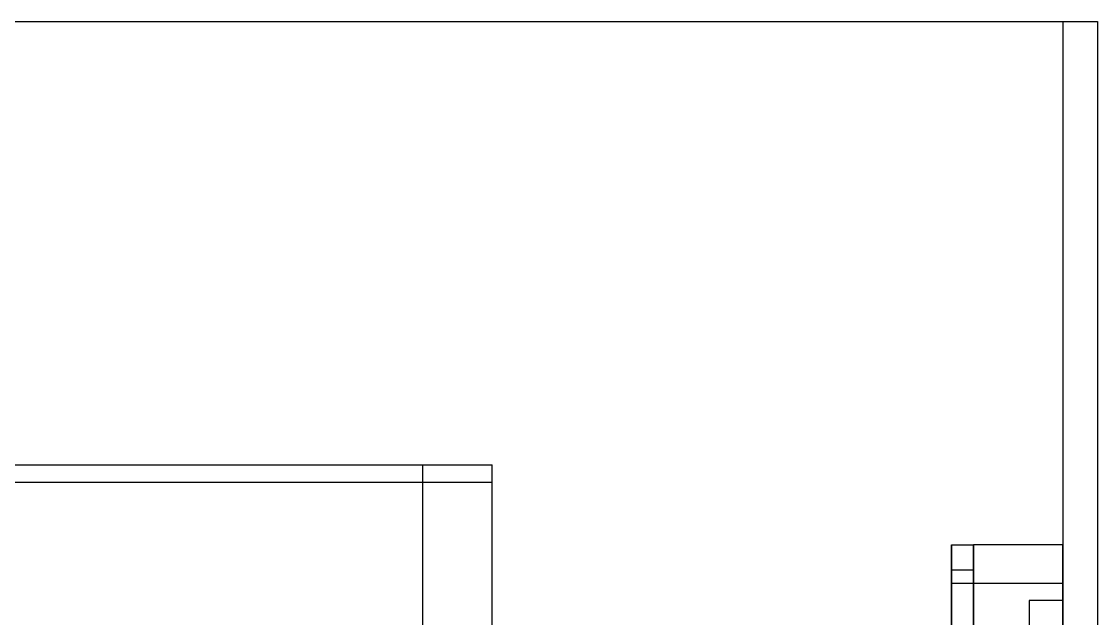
# Model space of a CAD drawing. Header units: millimetres. Extents: x 150937 to 394412, y 327166 to 584759.
# Drawn here: x 245480.8 to 245635.5, y 486022.1 to 486107.9 of the extents above; entities that cross this region are included whole.
import ezdxf

# ---------------------------------------------------------------- set-up
doc = ezdxf.new("R2010")
doc.units = ezdxf.units.MM
doc.layers.add('MAIN-1', color=7, linetype='Continuous')

# ---------------------------------------------------------------- blocks, each defined once
blk = doc.blocks.new('Shaft_Bearing_C!')
for p, q in [((-10, -140), (-10, 0)), ((-10, 0), (0, 0)), ((0, -140), (0, 0))]:
    blk.add_line(p, q)
blk = doc.blocks.new('Bearing_ucf207')
at = {"layer": 'MAIN-1'}
for p, q in [((0, 58.5), (0, 58.5)), ((0, 46), (0, 58.5)), ((0, 58.5), (0, 46)), ((0, 58.5), (12.8, 58.5)), ((0, 58.5), (12.8, 58.5)), ((12.8, 58.5), (12.8, 46)), ((12.8, 54.84), (12.8, 58.5)), ((12.8, 58.5), (12.8, 58.5)), ((12.8, 58.5), (12.8, 54.84)), ((12.8, 46), (12.8, 58.5)), ((16, 58.5), (12.8, 58.5)), ((16, 58.5), (12.8, 58.5)), ((16, 58.5), (16, 37.16)), ((16, 37.16), (16, 58.5)), ((16, 58.5), (16, 54.84)), ((12.8, 54.84), (16, 54.84)), ((12.8, 40.14), (12.8, 54.84)), ((12.8, 54.84), (12.8, 40.14)), ((12.8, 54.84), (16, 54.84)), ((16, 40.02), (16, 54.84)), ((16, 54.84), (16, 40.02)), ((0, 46), (0, 53)), ((0, 46), (0, 53)), ((16, 53), (0, 53)), ((16, 53), (0, 53)), ((16, 53), (16, 46)), ((16, 53), (16, 46)), ((0, 46), (0, 50.5)), ((0, 50.5), (0, 50.5)), ((0, 46), (0, 50.5)), ((0, 50.5), (4.8, 50.5)), ((0, 50.5), (4.8, 50.5)), ((4.8, 50.5), (4.8, 46)), ((4.8, 50.5), (4.8, 46)), ((4.8, 50.5), (4.8, 50.5))]:
    blk.add_line(p, q, dxfattribs=at)
blk = doc.blocks.new('C-1S DRUM RIGHT')
for p, q in [((-501.68, 252.89), (117, 252.89)), ((112, 252.89), (112, 0)), ((117, 252.89), (117, 0)), ((-225.85, 189.12), (30, 189.12)), ((30, 186.62), (30, 189.12)), ((-225.85, 186.62), (30, 186.62))]:
    blk.add_line(p, q)
blk.add_blockref('Shaft_Bearing_C!', (30, 189.12))
at = {"xscale": -1}
blk.add_blockref('Bearing_ucf207', (112, 119.12), dxfattribs=at)

msp = doc.modelspace()

# ---------------------------------------------------------------- block references
msp.add_blockref('C-1S DRUM RIGHT', (245518.451, 485855.033))

doc.saveas('drawing.dxf')
